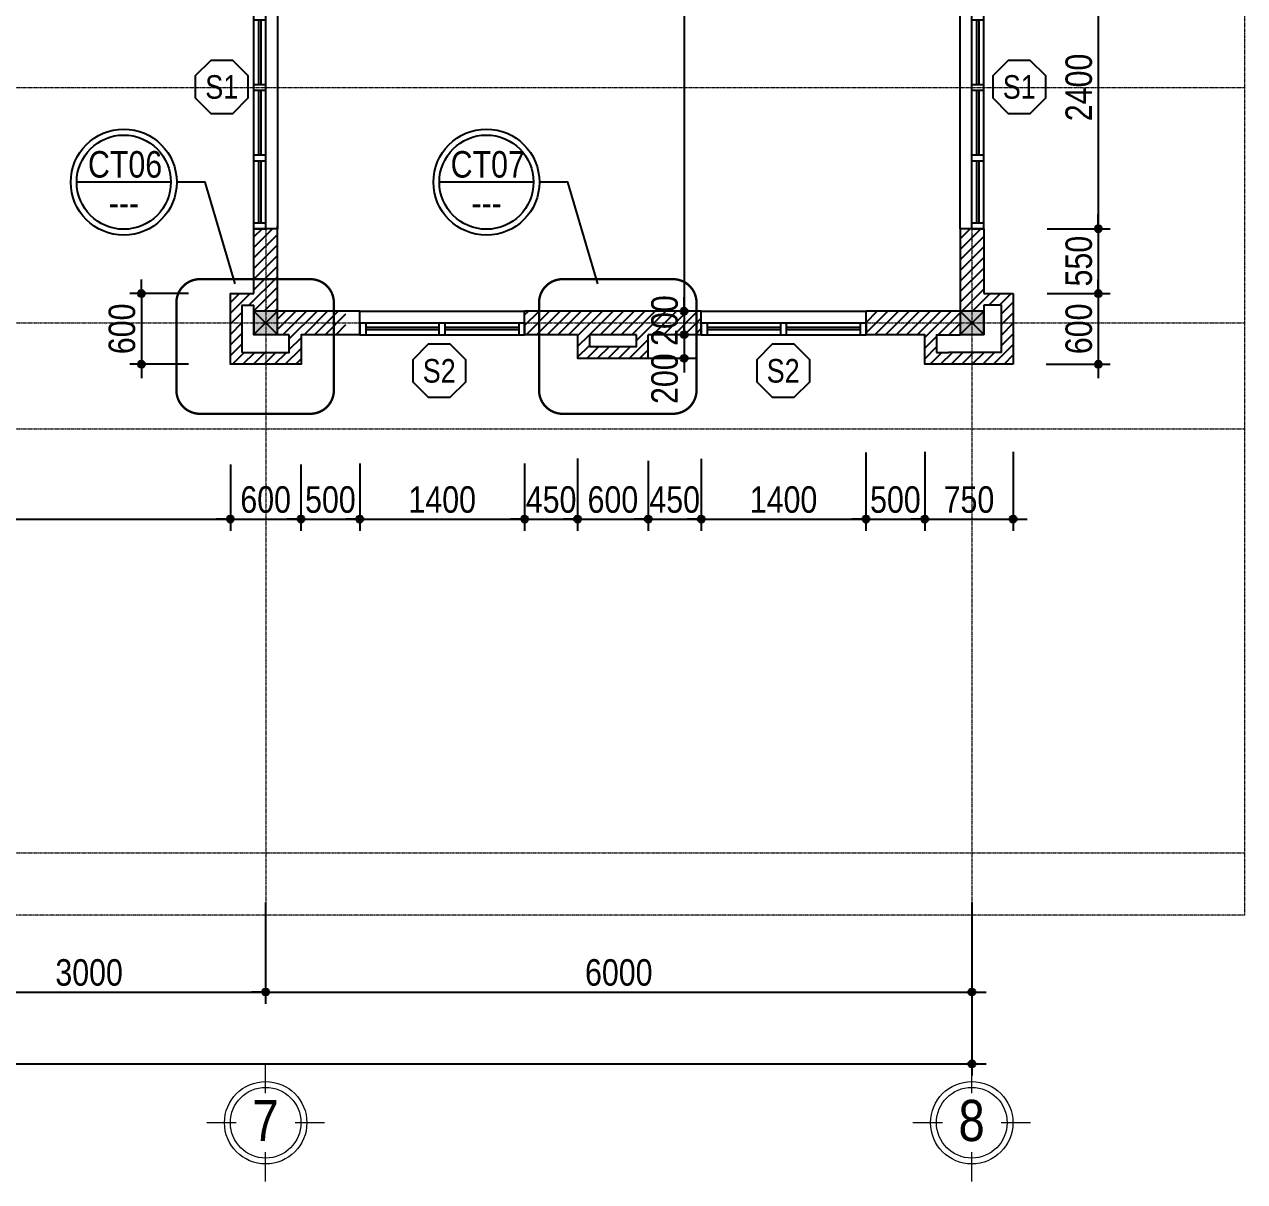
# Model space of a CAD drawing. Header units: millimetres. Extents: x 159 to 40204, y 182 to 23522.
# Drawn here: x 29837 to 40204, y 182 to 10009 of the extents above; entities that cross this region are included whole.
import ezdxf
from ezdxf.enums import TextEntityAlignment as Align

# ---------------------------------------------------------------- set-up
doc = ezdxf.new("R2010")
doc.units = ezdxf.units.MM
doc.linetypes.add('ACAD_ISO10W100', pattern=[18, 12, -3, 0, -3])
doc.linetypes.add('DASHED2', pattern=[0.375, 0.25, -0.125])
for name, color, linetype in [('009', 251, 'Continuous'), ('daucat', 220, 'Continuous'), ('DIM', 1, 'Continuous'), ('DOOR', 20, 'Continuous'), ('MEDIUM', 2, 'Continuous'), ('TAGS', 60, 'Continuous'), ('TEXT', 7, 'Continuous'), ('TUONG', 131, 'Continuous'), ('WALL', 4, 'Continuous')]:
    doc.layers.add(name, color=color, linetype=linetype)
for name, color, linetype, lineweight in [('NET-THAY', 2, 'Continuous', 13), ('TEN TRUC', 3, 'Continuous', 18), ('TRUC', 24, 'Continuous', 0)]:
    doc.layers.add(name, color=color, linetype=linetype, lineweight=lineweight)
doc.styles.add('HEL-CONDENSE', font='')
doc.styles.add('VNI-HELVE-CONDENSEN', font='')
doc.styles.get('HEL-CONDENSE').set_extended_font_data('VNI-Helve-Condense')
doc.styles.get('VNI-HELVE-CONDENSEN').set_extended_font_data('VNI-Helve-Condense')
doc.dimstyles.new('D100', dxfattribs={"dimtxt": 225, "dimasz": 1.2, "dimexe": 100, "dimexo": 0, "dimgap": 50, "dimtad": 1, "dimdec": 0, "dimzin": 13, "dimdsep": 46, "dimtxsty": 'HEL-CONDENSE', "dimblk": 'D50', "dimcen": 0, "dimclrd": 1, "dimclre": 1, "dimclrt": 7, "dimadec": 0, "dimazin": 0, "dimtfac": 1, "dimtdec": 0, "dimtmove": 0, "dimatfit": 3, "dimldrblk": 'D50', "dimfxl": 1, "dimtolj": 1, "dimtzin": 13, "dimarcsym": 0})

# ---------------------------------------------------------------- blocks, each defined once
blk = doc.blocks.new('s11')
at = {"layer": 'DOOR'}
for p, q in [((0, 0), (0, -100)), ((1400, 0), (0, 0)), ((50, 0), (50, -100)), ((1350, 0), (1350, -100)), ((1400, 0), (1400, -100)), ((1400, -100), (0, -100))]:
    blk.add_line(p, q, dxfattribs=at)
at = {"layer": 'DOOR', "linetype": 'ByBlock', "lineweight": -2}
for p, q in [((675, -100), (675, 0)), ((725, -100), (725, 0))]:
    blk.add_line(p, q, dxfattribs=at)
at = {"layer": 'DOOR', "color": 251}
for p, q in [((50, -40), (675, -40)), ((50, -60), (675, -60)), ((725, -40), (1350, -40)), ((725, -60), (1350, -60))]:
    blk.add_line(p, q, dxfattribs=at)
blk = doc.blocks.new('A$C1CA434F2')
at = {"layer": 'DOOR'}
for p, q in [((-289, -309), (-289, -409)), ((-289, -309), (2111, -309)), ((-239, -309), (-239, -409)), ((886, -309), (886, -409)), ((936, -309), (936, -409)), ((1486, -309), (1486, -409)), ((1536, -309), (1536, -409)), ((2061, -309), (2061, -409)), ((2111, -309), (2111, -409)), ((-289, -409), (2111, -409))]:
    blk.add_line(p, q, dxfattribs=at)
at = {"layer": 'DOOR', "linetype": 'ByBlock', "lineweight": -2}
for p, q in [((285, -409), (285, -309)), ((335, -409), (335, -309))]:
    blk.add_line(p, q, dxfattribs=at)
at = {"layer": 'DOOR', "color": 251}
for p, q in [((285, -349), (-239, -349)), ((285, -369), (-239, -369)), ((886, -349), (335, -349)), ((886, -369), (335, -369)), ((1486, -349), (936, -349)), ((1486, -369), (936, -369)), ((2061, -349), (1536, -349)), ((2061, -369), (1536, -369))]:
    blk.add_line(p, q, dxfattribs=at)
blk = doc.blocks.new('D50')
at = {"layer": 'DIM'}
blk.add_hatch(color=256, dxfattribs=at).paths.add_polyline_path([(25, 0, 1), (-25, 0, 1)])
blk.add_line((25, 0), (100, 0), dxfattribs=at)
blk.add_circle((0, 0), 25, dxfattribs=at)
blk = doc.blocks.new('*D453')
at = {"layer": 'DEFPOINTS', "color": 0, "transparency": 16777216}
for p in [(28887, 2553), (31887, 2553), (31887, 1792)]:
    blk.add_point(p, dxfattribs=at)
at = {"layer": 'DIM', "color": 1, "lineweight": -2, "transparency": 16777216}
for p, q in [((28887, 2553), (28887, 1692)), ((31887, 2553), (31887, 1692)), ((28889, 1792), (31886, 1792))]:
    blk.add_line(p, q, dxfattribs=at)
at = {"layer": 'DIM', "color": 1, "lineweight": -2, "transparency": 16777216, "xscale": 1.199999999999999, "yscale": 1.199999999999999, "zscale": 1.199999999999999, "rotation": 180}
blk.add_blockref('D50', (28887, 1792), dxfattribs=at)
at = {"layer": 'DIM', "color": 1, "lineweight": -2, "transparency": 16777216, "xscale": 1.199999999999999, "yscale": 1.199999999999999, "zscale": 1.199999999999999}
blk.add_blockref('D50', (31887, 1792), dxfattribs=at)
at = {"layer": 'DIM', "color": 7, "transparency": 16777216, "insert": (30387, 1957), "char_height": 225, "attachment_point": 5, "style": 'HEL-CONDENSE'}
blk.add_mtext('\\A1;3000', dxfattribs=at)
blk = doc.blocks.new('*D439')
at = {"layer": 'DEFPOINTS', "color": 0, "transparency": 16777216}
for p in [(31887, 2553), (37887, 2553), (37887, 1792)]:
    blk.add_point(p, dxfattribs=at)
at = {"layer": 'DIM', "color": 1, "lineweight": -2, "transparency": 16777216}
for p, q in [((31887, 2553), (31887, 1692)), ((37887, 2553), (37887, 1692)), ((31889, 1792), (37886, 1792))]:
    blk.add_line(p, q, dxfattribs=at)
at = {"layer": 'DIM', "color": 1, "lineweight": -2, "transparency": 16777216, "xscale": 1.199999999999999, "yscale": 1.199999999999999, "zscale": 1.199999999999999, "rotation": 180}
blk.add_blockref('D50', (31887, 1792), dxfattribs=at)
at = {"layer": 'DIM', "color": 1, "lineweight": -2, "transparency": 16777216, "xscale": 1.199999999999999, "yscale": 1.199999999999999, "zscale": 1.199999999999999}
blk.add_blockref('D50', (37887, 1792), dxfattribs=at)
at = {"layer": 'DIM', "color": 7, "transparency": 16777216, "insert": (34887, 1957), "char_height": 225, "attachment_point": 5, "style": 'HEL-CONDENSE'}
blk.add_mtext('\\A1;6000', dxfattribs=at)
blk = doc.blocks.new('*D440')
at = {"layer": 'DEFPOINTS', "color": 0, "transparency": 16777216}
for p in [(4887, 2553), (37887, 2553), (37887, 1182)]:
    blk.add_point(p, dxfattribs=at)
at = {"layer": 'DIM', "color": 1, "lineweight": -2, "transparency": 16777216}
for p, q in [((4887, 2553), (4887, 1082)), ((37887, 2553), (37887, 1082)), ((4889, 1182), (37886, 1182))]:
    blk.add_line(p, q, dxfattribs=at)
at = {"layer": 'DIM', "color": 1, "lineweight": -2, "transparency": 16777216, "xscale": 1.199999999999999, "yscale": 1.199999999999999, "zscale": 1.199999999999999, "rotation": 180}
blk.add_blockref('D50', (4887, 1182), dxfattribs=at)
at = {"layer": 'DIM', "color": 1, "lineweight": -2, "transparency": 16777216, "xscale": 1.199999999999999, "yscale": 1.199999999999999, "zscale": 1.199999999999999}
blk.add_blockref('D50', (37887, 1182), dxfattribs=at)
at = {"layer": 'DIM', "color": 7, "transparency": 16777216, "insert": (21387, 1347), "char_height": 225, "attachment_point": 5, "style": 'HEL-CONDENSE'}
blk.add_mtext('\\A1;33000', dxfattribs=at)
blk = doc.blocks.new('A$C206177D3')
at = {"layer": 'TEN TRUC', "ltscale": 1000}
for p, q in [((-37, 240), (-37, 490)), ((-287, -10), (-537, -10)), ((463, -10), (213, -10)), ((-37, -510), (-37, -260))]:
    blk.add_line(p, q, dxfattribs=at)
blk.add_circle((-37, -10), 350, dxfattribs=at)
at = {"layer": 'TEN TRUC', "color": 254, "ltscale": 1000}
blk.add_circle((-37, -10), 300, dxfattribs=at)
blk = doc.blocks.new('A$C225A2996')
at = {"layer": 'WALL'}
blk.add_hatch(color=4, dxfattribs=at).paths.add_polyline_path([(531, 82), (731, 82), (731, 282), (531, 282)])
at = {"layer": 'WALL', "color": 4}
for p, q in [((531, 282), (731, 82)), ((531, 82), (731, 282))]:
    blk.add_line(p, q, dxfattribs=at)
blk.add_lwpolyline([(531, 82), (731, 82), (731, 282), (531, 282)], close=True, dxfattribs=at)
blk = doc.blocks.new('KH-CUADI')
at = {"layer": 'TAGS'}
blk.add_lwpolyline([(-124, 300), (-300, 124), (-300, -124), (-124, -300), (124, -300), (300, -124), (300, 124), (124, 300)], close=True, dxfattribs=at)
at = {"layer": 'TAGS', "style": 'VNI-HELVE-CONDENSEN'}
blk.add_attdef('D', text='', height=300, dxfattribs=at).set_placement((0, 0), align=Align.MIDDLE)
blk = doc.blocks.new('*D391')
at = {"layer": 'DEFPOINTS', "color": 0, "transparency": 16777216}
for p in [(38478, 10674), (38525, 8274), (38961, 8274)]:
    blk.add_point(p, dxfattribs=at)
at = {"layer": 'DIM', "color": 1, "lineweight": -2, "transparency": 16777216}
for p, q in [((38478, 10674), (39061, 10674)), ((38961, 10673), (38961, 8276)), ((38525, 8274), (39061, 8274))]:
    blk.add_line(p, q, dxfattribs=at)
at = {"layer": 'DIM', "color": 1, "lineweight": -2, "transparency": 16777216, "xscale": 1.199999999999999, "yscale": 1.199999999999999, "zscale": 1.199999999999999}
for p, rotation in [((38961, 10674), 90), ((38961, 8274), 270)]:
    blk.add_blockref('D50', p, dxfattribs=dict(at, rotation=rotation))
at = {"layer": 'DIM', "color": 7, "transparency": 16777216, "insert": (38796, 9474), "char_height": 225, "attachment_point": 5, "rotation": 90, "style": 'HEL-CONDENSE'}
blk.add_mtext('\\A1;2400', dxfattribs=at)
blk = doc.blocks.new('*D392')
at = {"layer": 'DEFPOINTS', "color": 0, "transparency": 16777216}
for p in [(38525, 8274), (38525, 7724), (38961, 7724)]:
    blk.add_point(p, dxfattribs=at)
at = {"layer": 'DIM', "color": 1, "lineweight": -2, "transparency": 16777216}
for p, q in [((38525, 8274), (39061, 8274)), ((38961, 8273), (38961, 7726)), ((38525, 7724), (39061, 7724))]:
    blk.add_line(p, q, dxfattribs=at)
at = {"layer": 'DIM', "color": 1, "lineweight": -2, "transparency": 16777216, "xscale": 1.199999999999999, "yscale": 1.199999999999999, "zscale": 1.199999999999999}
for p, rotation in [((38961, 8274), 90), ((38961, 7724), 270)]:
    blk.add_blockref('D50', p, dxfattribs=dict(at, rotation=rotation))
at = {"layer": 'DIM', "color": 7, "transparency": 16777216, "insert": (38796, 7999), "char_height": 225, "attachment_point": 5, "rotation": 90, "style": 'HEL-CONDENSE'}
blk.add_mtext('\\A1;550', dxfattribs=at)
blk = doc.blocks.new('*D393')
at = {"layer": 'DEFPOINTS', "color": 0, "transparency": 16777216}
for p in [(38525, 7724), (38517, 7124), (38961, 7124)]:
    blk.add_point(p, dxfattribs=at)
at = {"layer": 'DIM', "color": 1, "lineweight": -2, "transparency": 16777216}
for p, q in [((38525, 7724), (39061, 7724)), ((38961, 7723), (38961, 7126)), ((38517, 7124), (39061, 7124))]:
    blk.add_line(p, q, dxfattribs=at)
at = {"layer": 'DIM', "color": 1, "lineweight": -2, "transparency": 16777216, "xscale": 1.199999999999999, "yscale": 1.199999999999999, "zscale": 1.199999999999999}
for p, rotation in [((38961, 7724), 90), ((38961, 7124), 270)]:
    blk.add_blockref('D50', p, dxfattribs=dict(at, rotation=rotation))
at = {"layer": 'DIM', "color": 7, "transparency": 16777216, "insert": (38796, 7424), "char_height": 225, "attachment_point": 5, "rotation": 90, "style": 'HEL-CONDENSE'}
blk.add_mtext('\\A1;600', dxfattribs=at)
blk = doc.blocks.new('*D394')
at = {"layer": 'DEFPOINTS', "color": 0, "transparency": 16777216}
for p in [(31587, 6273), (32187, 6273), (32187, 5808)]:
    blk.add_point(p, dxfattribs=at)
at = {"layer": 'DIM', "color": 1, "lineweight": -2, "transparency": 16777216}
for p, q in [((31587, 6273), (31587, 5708)), ((32187, 6273), (32187, 5708)), ((31589, 5808), (32186, 5808))]:
    blk.add_line(p, q, dxfattribs=at)
at = {"layer": 'DIM', "color": 1, "lineweight": -2, "transparency": 16777216, "xscale": 1.199999999999999, "yscale": 1.199999999999999, "zscale": 1.199999999999999, "rotation": 180}
blk.add_blockref('D50', (31587, 5808), dxfattribs=at)
at = {"layer": 'DIM', "color": 1, "lineweight": -2, "transparency": 16777216, "xscale": 1.199999999999999, "yscale": 1.199999999999999, "zscale": 1.199999999999999}
blk.add_blockref('D50', (32187, 5808), dxfattribs=at)
at = {"layer": 'DIM', "color": 7, "transparency": 16777216, "insert": (31887, 5973), "char_height": 225, "attachment_point": 5, "style": 'HEL-CONDENSE'}
blk.add_mtext('\\A1;600', dxfattribs=at)
blk = doc.blocks.new('*D395')
at = {"layer": 'DEFPOINTS', "color": 0, "transparency": 16777216}
for p in [(32187, 6273), (32687, 6280), (32687, 5808)]:
    blk.add_point(p, dxfattribs=at)
at = {"layer": 'DIM', "color": 1, "lineweight": -2, "transparency": 16777216}
for p, q in [((32187, 6273), (32187, 5708)), ((32687, 6280), (32687, 5708)), ((32189, 5808), (32686, 5808))]:
    blk.add_line(p, q, dxfattribs=at)
at = {"layer": 'DIM', "color": 1, "lineweight": -2, "transparency": 16777216, "xscale": 1.199999999999999, "yscale": 1.199999999999999, "zscale": 1.199999999999999, "rotation": 180}
blk.add_blockref('D50', (32187, 5808), dxfattribs=at)
at = {"layer": 'DIM', "color": 1, "lineweight": -2, "transparency": 16777216, "xscale": 1.199999999999999, "yscale": 1.199999999999999, "zscale": 1.199999999999999}
blk.add_blockref('D50', (32687, 5808), dxfattribs=at)
at = {"layer": 'DIM', "color": 7, "transparency": 16777216, "insert": (32437, 5973), "char_height": 225, "attachment_point": 5, "style": 'HEL-CONDENSE'}
blk.add_mtext('\\A1;500', dxfattribs=at)
blk = doc.blocks.new('*D396')
at = {"layer": 'DEFPOINTS', "color": 0, "transparency": 16777216}
for p in [(32687, 6280), (34087, 6280), (34087, 5808)]:
    blk.add_point(p, dxfattribs=at)
at = {"layer": 'DIM', "color": 1, "lineweight": -2, "transparency": 16777216}
for p, q in [((32687, 6280), (32687, 5708)), ((34087, 6280), (34087, 5708)), ((32689, 5808), (34086, 5808))]:
    blk.add_line(p, q, dxfattribs=at)
at = {"layer": 'DIM', "color": 1, "lineweight": -2, "transparency": 16777216, "xscale": 1.199999999999999, "yscale": 1.199999999999999, "zscale": 1.199999999999999, "rotation": 180}
blk.add_blockref('D50', (32687, 5808), dxfattribs=at)
at = {"layer": 'DIM', "color": 1, "lineweight": -2, "transparency": 16777216, "xscale": 1.199999999999999, "yscale": 1.199999999999999, "zscale": 1.199999999999999}
blk.add_blockref('D50', (34087, 5808), dxfattribs=at)
at = {"layer": 'DIM', "color": 7, "transparency": 16777216, "insert": (33387, 5973), "char_height": 225, "attachment_point": 5, "style": 'HEL-CONDENSE'}
blk.add_mtext('\\A1;1400', dxfattribs=at)
blk = doc.blocks.new('*D397')
at = {"layer": 'DEFPOINTS', "color": 0, "transparency": 16777216}
for p in [(34087, 6280), (34537, 6323), (34537, 5808)]:
    blk.add_point(p, dxfattribs=at)
at = {"layer": 'DIM', "color": 1, "lineweight": -2, "transparency": 16777216}
for p, q in [((34087, 6280), (34087, 5708)), ((34537, 6323), (34537, 5708)), ((34089, 5808), (34536, 5808))]:
    blk.add_line(p, q, dxfattribs=at)
at = {"layer": 'DIM', "color": 1, "lineweight": -2, "transparency": 16777216, "xscale": 1.199999999999999, "yscale": 1.199999999999999, "zscale": 1.199999999999999, "rotation": 180}
blk.add_blockref('D50', (34087, 5808), dxfattribs=at)
at = {"layer": 'DIM', "color": 1, "lineweight": -2, "transparency": 16777216, "xscale": 1.199999999999999, "yscale": 1.199999999999999, "zscale": 1.199999999999999}
blk.add_blockref('D50', (34537, 5808), dxfattribs=at)
at = {"layer": 'DIM', "color": 7, "transparency": 16777216, "insert": (34312, 5973), "char_height": 225, "attachment_point": 5, "style": 'HEL-CONDENSE'}
blk.add_mtext('\\A1;450', dxfattribs=at)
blk = doc.blocks.new('*D398')
at = {"layer": 'DEFPOINTS', "color": 0, "transparency": 16777216}
for p in [(34537, 6323), (35137, 6302), (35137, 5808)]:
    blk.add_point(p, dxfattribs=at)
at = {"layer": 'DIM', "color": 1, "lineweight": -2, "transparency": 16777216}
for p, q in [((34537, 6323), (34537, 5708)), ((35137, 6302), (35137, 5708)), ((34539, 5808), (35136, 5808))]:
    blk.add_line(p, q, dxfattribs=at)
at = {"layer": 'DIM', "color": 1, "lineweight": -2, "transparency": 16777216, "xscale": 1.199999999999999, "yscale": 1.199999999999999, "zscale": 1.199999999999999, "rotation": 180}
blk.add_blockref('D50', (34537, 5808), dxfattribs=at)
at = {"layer": 'DIM', "color": 1, "lineweight": -2, "transparency": 16777216, "xscale": 1.199999999999999, "yscale": 1.199999999999999, "zscale": 1.199999999999999}
blk.add_blockref('D50', (35137, 5808), dxfattribs=at)
at = {"layer": 'DIM', "color": 7, "transparency": 16777216, "insert": (34837, 5973), "char_height": 225, "attachment_point": 5, "style": 'HEL-CONDENSE'}
blk.add_mtext('\\A1;600', dxfattribs=at)
blk = doc.blocks.new('*D399')
at = {"layer": 'DEFPOINTS', "color": 0, "transparency": 16777216}
for p in [(35137, 6302), (35587, 6320), (35587, 5808)]:
    blk.add_point(p, dxfattribs=at)
at = {"layer": 'DIM', "color": 1, "lineweight": -2, "transparency": 16777216}
for p, q in [((35137, 6302), (35137, 5708)), ((35587, 6320), (35587, 5708)), ((35139, 5808), (35586, 5808))]:
    blk.add_line(p, q, dxfattribs=at)
at = {"layer": 'DIM', "color": 1, "lineweight": -2, "transparency": 16777216, "xscale": 1.199999999999999, "yscale": 1.199999999999999, "zscale": 1.199999999999999, "rotation": 180}
blk.add_blockref('D50', (35137, 5808), dxfattribs=at)
at = {"layer": 'DIM', "color": 1, "lineweight": -2, "transparency": 16777216, "xscale": 1.199999999999999, "yscale": 1.199999999999999, "zscale": 1.199999999999999}
blk.add_blockref('D50', (35587, 5808), dxfattribs=at)
at = {"layer": 'DIM', "color": 7, "transparency": 16777216, "insert": (35362, 5973), "char_height": 225, "attachment_point": 5, "style": 'HEL-CONDENSE'}
blk.add_mtext('\\A1;450', dxfattribs=at)
blk = doc.blocks.new('*D400')
at = {"layer": 'DEFPOINTS', "color": 0, "transparency": 16777216}
for p in [(36987, 6373), (35587, 6320), (36987, 5808)]:
    blk.add_point(p, dxfattribs=at)
at = {"layer": 'DIM', "color": 1, "lineweight": -2, "transparency": 16777216}
for p, q in [((36987, 6373), (36987, 5708)), ((35587, 6320), (35587, 5708)), ((35589, 5808), (36986, 5808))]:
    blk.add_line(p, q, dxfattribs=at)
at = {"layer": 'DIM', "color": 1, "lineweight": -2, "transparency": 16777216, "xscale": 1.199999999999999, "yscale": 1.199999999999999, "zscale": 1.199999999999999, "rotation": 180}
blk.add_blockref('D50', (35587, 5808), dxfattribs=at)
at = {"layer": 'DIM', "color": 1, "lineweight": -2, "transparency": 16777216, "xscale": 1.199999999999999, "yscale": 1.199999999999999, "zscale": 1.199999999999999}
blk.add_blockref('D50', (36987, 5808), dxfattribs=at)
at = {"layer": 'DIM', "color": 7, "transparency": 16777216, "insert": (36287, 5973), "char_height": 225, "attachment_point": 5, "style": 'HEL-CONDENSE'}
blk.add_mtext('\\A1;1400', dxfattribs=at)
blk = doc.blocks.new('*D401')
at = {"layer": 'DEFPOINTS', "color": 0, "transparency": 16777216}
for p in [(36987, 6373), (37487, 6380), (37487, 5808)]:
    blk.add_point(p, dxfattribs=at)
at = {"layer": 'DIM', "color": 1, "lineweight": -2, "transparency": 16777216}
for p, q in [((36987, 6373), (36987, 5708)), ((37487, 6380), (37487, 5708)), ((36989, 5808), (37486, 5808))]:
    blk.add_line(p, q, dxfattribs=at)
at = {"layer": 'DIM', "color": 1, "lineweight": -2, "transparency": 16777216, "xscale": 1.199999999999999, "yscale": 1.199999999999999, "zscale": 1.199999999999999, "rotation": 180}
blk.add_blockref('D50', (36987, 5808), dxfattribs=at)
at = {"layer": 'DIM', "color": 1, "lineweight": -2, "transparency": 16777216, "xscale": 1.199999999999999, "yscale": 1.199999999999999, "zscale": 1.199999999999999}
blk.add_blockref('D50', (37487, 5808), dxfattribs=at)
at = {"layer": 'DIM', "color": 7, "transparency": 16777216, "insert": (37237, 5973), "char_height": 225, "attachment_point": 5, "style": 'HEL-CONDENSE'}
blk.add_mtext('\\A1;500', dxfattribs=at)
blk = doc.blocks.new('*D402')
at = {"layer": 'DEFPOINTS', "color": 0, "transparency": 16777216}
for p in [(37487, 6380), (38237, 6380), (38237, 5808)]:
    blk.add_point(p, dxfattribs=at)
at = {"layer": 'DIM', "color": 1, "lineweight": -2, "transparency": 16777216}
for p, q in [((37487, 6380), (37487, 5708)), ((38237, 6380), (38237, 5708)), ((37489, 5808), (38236, 5808))]:
    blk.add_line(p, q, dxfattribs=at)
at = {"layer": 'DIM', "color": 1, "lineweight": -2, "transparency": 16777216, "xscale": 1.199999999999999, "yscale": 1.199999999999999, "zscale": 1.199999999999999, "rotation": 180}
blk.add_blockref('D50', (37487, 5808), dxfattribs=at)
at = {"layer": 'DIM', "color": 1, "lineweight": -2, "transparency": 16777216, "xscale": 1.199999999999999, "yscale": 1.199999999999999, "zscale": 1.199999999999999}
blk.add_blockref('D50', (38237, 5808), dxfattribs=at)
at = {"layer": 'DIM', "color": 7, "transparency": 16777216, "insert": (37862, 5973), "char_height": 225, "attachment_point": 5, "style": 'HEL-CONDENSE'}
blk.add_mtext('\\A1;750', dxfattribs=at)
blk = doc.blocks.new('*D243')
at = {"layer": 'DEFPOINTS', "color": 0, "transparency": 16777216}
for p in [(35914, 15474), (35442, 7574), (35587, 7574)]:
    blk.add_point(p, dxfattribs=at)
at = {"layer": 'DIM', "color": 1, "lineweight": -2, "transparency": 16777216}
for p, q in [((35914, 15474), (35342, 15474)), ((35442, 15473), (35442, 7576)), ((35587, 7574), (35342, 7574))]:
    blk.add_line(p, q, dxfattribs=at)
at = {"layer": 'DIM', "color": 1, "lineweight": -2, "transparency": 16777216, "xscale": 1.199999999999999, "yscale": 1.199999999999999, "zscale": 1.199999999999999}
for p, rotation in [((35442, 15474), 90), ((35442, 7574), 270)]:
    blk.add_blockref('D50', p, dxfattribs=dict(at, rotation=rotation))
at = {"layer": 'DIM', "color": 7, "transparency": 16777216, "insert": (35277, 11524), "char_height": 225, "attachment_point": 5, "rotation": 90, "style": 'HEL-CONDENSE'}
blk.add_mtext('\\A1;7900', dxfattribs=at)
blk = doc.blocks.new('*D244')
at = {"layer": 'DEFPOINTS', "color": 0, "transparency": 16777216}
for p in [(35587, 7574), (35442, 7374), (35587, 7374)]:
    blk.add_point(p, dxfattribs=at)
at = {"layer": 'DIM', "color": 1, "lineweight": -2, "transparency": 16777216}
for p, q in [((35587, 7574), (35342, 7574)), ((35442, 7573), (35442, 7376)), ((35587, 7374), (35342, 7374))]:
    blk.add_line(p, q, dxfattribs=at)
at = {"layer": 'DIM', "color": 1, "lineweight": -2, "transparency": 16777216, "xscale": 1.199999999999999, "yscale": 1.199999999999999, "zscale": 1.199999999999999}
for p, rotation in [((35442, 7574), 90), ((35442, 7374), 270)]:
    blk.add_blockref('D50', p, dxfattribs=dict(at, rotation=rotation))
at = {"layer": 'DIM', "color": 7, "transparency": 16777216, "insert": (35277, 7494), "char_height": 225, "attachment_point": 5, "rotation": 90, "style": 'HEL-CONDENSE'}
blk.add_mtext('\\A1;200', dxfattribs=at)
blk = doc.blocks.new('*D245')
at = {"layer": 'DEFPOINTS', "color": 0, "transparency": 16777216}
for p in [(35587, 7374), (35127, 7174), (35442, 7174)]:
    blk.add_point(p, dxfattribs=at)
at = {"layer": 'DIM', "color": 1, "lineweight": -2, "transparency": 16777216}
for p, q in [((35587, 7374), (35342, 7374)), ((35442, 7373), (35442, 7176)), ((35127, 7174), (35542, 7174))]:
    blk.add_line(p, q, dxfattribs=at)
at = {"layer": 'DIM', "color": 1, "lineweight": -2, "transparency": 16777216, "xscale": 1.199999999999999, "yscale": 1.199999999999999, "zscale": 1.199999999999999}
for p, rotation in [((35442, 7374), 90), ((35442, 7174), 270)]:
    blk.add_blockref('D50', p, dxfattribs=dict(at, rotation=rotation))
at = {"layer": 'DIM', "color": 7, "transparency": 16777216, "insert": (35277, 7001), "char_height": 225, "attachment_point": 5, "rotation": 90, "style": 'HEL-CONDENSE'}
blk.add_mtext('\\A1;200', dxfattribs=at)
blk = doc.blocks.new('A$C5F494123')
at = {"layer": 'TAGS', "color": 254, "ltscale": 1000}
blk.add_line((400, 0), (-400, 0), dxfattribs=at)
at = {"layer": 'TAGS', "ltscale": 1000}
blk.add_circle((0, 0), 450, dxfattribs=at)
at = {"layer": 'TAGS', "color": 254, "ltscale": 1000}
blk.add_circle((0, 0), 400, dxfattribs=at)
at = {"layer": 'TAGS', "ltscale": 1000, "style": 'VNI-HELVE-CONDENSEN'}
blk.add_attdef('A', (-84, 67), '', height=225, dxfattribs=at)
blk.add_attdef('A', text='', height=225, dxfattribs=at).set_placement((1, -62), align=Align.TOP_CENTER)
blk = doc.blocks.new('*D322')
at = {"layer": 'DEFPOINTS', "color": 0, "linetype": 'Continuous', "transparency": 16777216}
for p in [(23987, 5995), (31587, 5995), (31587, 5808)]:
    blk.add_point(p, dxfattribs=at)
at = {"layer": 'DIM', "color": 1, "linetype": 'Continuous', "lineweight": -2, "transparency": 16777216}
for p, q in [((23987, 5995), (23987, 5708)), ((31587, 5995), (31587, 5708)), ((23989, 5808), (31586, 5808))]:
    blk.add_line(p, q, dxfattribs=at)
at = {"layer": 'DIM', "color": 1, "linetype": 'Continuous', "lineweight": -2, "transparency": 16777216, "xscale": 1.199999999999999, "yscale": 1.199999999999999, "zscale": 1.199999999999999, "rotation": 180}
blk.add_blockref('D50', (23987, 5808), dxfattribs=at)
at = {"layer": 'DIM', "color": 1, "linetype": 'Continuous', "lineweight": -2, "transparency": 16777216, "xscale": 1.199999999999999, "yscale": 1.199999999999999, "zscale": 1.199999999999999}
blk.add_blockref('D50', (31587, 5808), dxfattribs=at)
at = {"layer": 'DIM', "color": 7, "linetype": 'Continuous', "transparency": 16777216, "insert": (27787, 5973), "char_height": 225, "attachment_point": 5, "style": 'HEL-CONDENSE'}
blk.add_mtext('\\A1;7600', dxfattribs=at)
blk = doc.blocks.new('*D340')
at = {"layer": '009', "color": 1, "lineweight": -2, "transparency": 16777216}
for p, q in [((31232, 7724), (30732, 7724)), ((30832, 7723), (30832, 7126)), ((31232, 7124), (30732, 7124))]:
    blk.add_line(p, q, dxfattribs=at)
at = {"layer": 'DEFPOINTS', "color": 0, "transparency": 16777216}
for p in [(31232, 7724), (30832, 7124), (31232, 7124)]:
    blk.add_point(p, dxfattribs=at)
at = {"layer": '009', "color": 1, "lineweight": -2, "transparency": 16777216, "xscale": 1.199999999999999, "yscale": 1.199999999999999, "zscale": 1.199999999999999}
for p, rotation in [((30832, 7724), 90), ((30832, 7124), 270)]:
    blk.add_blockref('D50', p, dxfattribs=dict(at, rotation=rotation))
at = {"layer": '009', "color": 7, "transparency": 16777216, "insert": (30667, 7424), "char_height": 225, "attachment_point": 5, "rotation": 90, "style": 'HEL-CONDENSE'}
blk.add_mtext('\\A1;600', dxfattribs=at)

msp = doc.modelspace()

# ---------------------------------------------------------------- hatches: boundary and pattern name
at = {"layer": '009'}
h = msp.add_hatch(dxfattribs=at)
h.set_pattern_fill('ANSI31', color=256, scale=20, style=0)
h.set_pattern_definition([(45, (-1294113.77, -362286.196), (-44.9012806, 44.9012806), [])])
h.paths.add_polyline_path([(31987.376, 8025.339), (31787.376, 8025.339), (31787.376, 7724.361), (31587.376, 7724.361), (31587.376, 7124.361), (32187.376, 7124.361), (32187.376, 7374.361), (32569.35, 7374.361), (32569.35, 7574.361), (31987.376, 7574.361), (31987.376, 7374.361), (32087.376, 7374.361), (32087.376, 7224.361), (31687.376, 7224.361), (31687.376, 7624.361), (31787.376, 7624.361), (31787.376, 7574.361), (31987.376, 7574.361)])
h.paths.add_polyline_path([(31987.376, 8025.339), (31987.376, 8274.361), (31787.376, 8274.361), (31787.376, 8025.339)])
h.paths.add_polyline_path([(34087.376, 7574.361), (34087.376, 7374.361), (34537.376, 7374.361), (34537.376, 7174.361), (35137.376, 7174.361), (35137.376, 7374.361), (35587.376, 7374.361), (35587.376, 7574.361)])
h.paths.add_polyline_path([(34637.376, 7374.361), (35037.376, 7374.361), (35037.376, 7274.361), (34637.376, 7274.361)], flags=16)
h.paths.add_polyline_path([(37487.376, 7374.361), (37487.376, 7124.361), (38237.376, 7124.361), (38237.376, 7724.361), (37987.376, 7724.361), (37987.376, 8274.361), (37787.376, 8274.361), (37787.376, 7574.361), (37987.376, 7574.361), (37987.376, 7624.361), (38137.376, 7624.361), (38137.376, 7224.361), (37687.376, 7224.361), (37587.376, 7224.361), (37587.376, 7374.361), (37787.376, 7374.361), (37787.376, 7574.361), (36987.376, 7574.361), (36987.376, 7374.361)])
h.paths.add_polyline_path([(35106.011, 7224.511), (35106.011, 7764.211), (35448.311, 7764.211), (35448.311, 7224.511)], flags=9)

# ---------------------------------------------------------------- linework, layer by layer
at = {"layer": 'daucat', "linetype": 'DASHED2', "ltscale": 500, "const_width": 20}
for points in [[(31328.448, 7845.841), (32266.594, 7845.841, -0.414213562), (32466.594, 7645.841), (32466.594, 6902.684, -0.414213562), (32266.594, 6702.684), (31328.448, 6702.684, -0.414213562), (31128.448, 6902.684), (31128.448, 7645.841, -0.414213562)], [(34409.536, 7845.841), (35347.682, 7845.841, -0.414213562), (35547.682, 7645.841), (35547.682, 6902.684, -0.414213562), (35347.682, 6702.684), (34409.536, 6702.684, -0.414213562), (34209.536, 6902.684), (34209.536, 7645.841, -0.414213562)]]:
    msp.add_lwpolyline(points, format="xyb", close=True, dxfattribs=at)
at = {"layer": 'MEDIUM'}
for p, q in [((31987.376, 10674.361), (31987.376, 8274.361)), ((37787.376, 8274.361), (37787.376, 10674.361)), ((32687.376, 7574.361), (34087.376, 7574.361)), ((35587.376, 7574.361), (36987.376, 7574.361))]:
    msp.add_line(p, q, dxfattribs=at)
at = {"layer": 'NET-THAY'}
msp.add_line((31987.376, 10674.361), (31987.376, 8274.361), dxfattribs=at)
at = {"layer": 'TEXT', "color": 7, "linetype": 'ByBlock'}
for points in [[(31628.465, 7806.631), (31372.901, 8669.794), (31131.557, 8669.794)], [(34709.553, 7806.631), (34453.989, 8669.794), (34212.645, 8669.794)]]:
    msp.add_lwpolyline(points, dxfattribs=at)
at = {"layer": 'TRUC', "linetype": 'ACAD_ISO10W100', "ltscale": 0.2}
msp.add_lwpolyline([(2433.392, 23521.617), (40203.704, 23521.617), (40203.704, 2444.588), (2433.392, 2444.588)], close=True, dxfattribs=at)
for points in [[(31887.376, 23521.617), (31887.376, 2444.588)], [(31887.376, 23521.617), (31887.376, 2444.588)], [(37887.376, 23521.617), (37887.376, 2444.588)], [(2433.392, 9474.361), (40203.704, 9474.361)], [(2433.392, 7474.361), (40203.704, 7474.361)], [(2433.392, 6574.361), (40203.704, 6574.361)], [(2433.392, 2974.361), (40203.704, 2974.361)]]:
    msp.add_lwpolyline(points, dxfattribs=at)
at = {"layer": 'TUONG'}
for p, q in [((31987.376, 8274.361), (31787.376, 8274.361)), ((37987.376, 8274.361), (37787.376, 8274.361)), ((37987.376, 8274.361), (37987.376, 7724.361)), ((37987.376, 7724.361), (38237.376, 7724.361)), ((38237.376, 7724.361), (38237.376, 7124.361)), ((32687.376, 7374.361), (32687.376, 7574.361)), ((34087.376, 7374.361), (34087.376, 7574.361)), ((35587.376, 7374.361), (35587.376, 7574.361)), ((36987.376, 7374.361), (36987.376, 7574.361)), ((37987.376, 7624.361), (37987.376, 7374.361)), ((37587.376, 7374.361), (37587.376, 7224.361)), ((38137.376, 7224.361), (37687.376, 7224.361))]:
    msp.add_line(p, q, dxfattribs=at)
at = {"layer": 'TUONG', "color": 4}
msp.add_line((37587.376, 7224.361), (37687.376, 7224.361), dxfattribs=at)
at = {"layer": 'TUONG'}
for points in [[(32687.376, 7574.361), (31987.376, 7574.361), (31987.376, 8299.361)], [(31787.376, 7724.361), (31787.376, 8274.361)], [(37787.376, 8274.361), (37787.376, 7549.361)], [(31587.376, 7124.361), (31587.376, 7724.361), (31787.376, 7724.361)], [(31687.376, 7224.361), (31687.376, 7624.361), (31787.376, 7624.361)], [(32087.376, 7374.361), (31787.376, 7374.361), (31787.376, 7374.361), (31787.376, 7624.361)], [(35587.376, 7574.361), (34087.376, 7574.361)], [(37787.376, 7574.361), (36987.376, 7574.361)], [(32687.376, 7374.361), (32187.376, 7374.361), (32187.376, 7124.361), (31587.376, 7124.361), (31587.376, 7124.361)], [(31687.376, 7224.361), (31687.376, 7224.361), (32087.376, 7224.361), (32087.376, 7374.361)], [(34537.376, 7374.361), (34087.376, 7374.361)], [(34537.376, 7374.361), (34537.376, 7174.361), (35137.376, 7174.361), (35137.376, 7374.361)], [(35037.376, 7374.361), (34637.376, 7374.361)], [(34637.376, 7374.361), (34637.376, 7274.361), (35037.376, 7274.361), (35037.376, 7374.361)], [(35587.376, 7374.361), (35137.376, 7374.361)], [(38237.376, 7124.361), (37487.376, 7124.361), (37487.376, 7374.361), (36987.376, 7374.361)]]:
    msp.add_lwpolyline(points, dxfattribs=at)
at = {"layer": 'TUONG', "color": 4}
for points in [[(38137.376, 7224.361), (38137.376, 7624.361), (37987.376, 7624.361)], [(37587.376, 7374.361), (37587.376, 7374.361), (37787.376, 7374.361)]]:
    msp.add_lwpolyline(points, dxfattribs=at)

# ---------------------------------------------------------------- block references
at = {"layer": 'DOOR', "rotation": 90}
for p in [(31478.092, 8563.456), (37578.092, 8563.456)]:
    msp.add_blockref('A$C1CA434F2', p, dxfattribs=at)
at = {"layer": 'DOOR', "xscale": -1}
for p in [(34087.376, 7474.361), (36987.376, 7474.361)]:
    msp.add_blockref('s11', p, dxfattribs=at)
at = {"layer": 'TAGS', "linetype": 'Continuous'}
ref = msp.add_blockref('KH-CUADI', (31513.956, 9478.434), dxfattribs=dict(at, xscale=0.75, yscale=0.75, zscale=0.75, rotation=180))
ref.add_attrib('D', 'S1', dxfattribs={"color": 7, "height": 200, "style": 'VNI-HELVE-CONDENSEN'}).set_placement((31513.956, 9478.434), align=Align.MIDDLE)
ref = msp.add_blockref('KH-CUADI', (38289.456, 9478.434), dxfattribs=dict(at, xscale=0.75, yscale=0.75, zscale=0.75, rotation=180))
ref.add_attrib('D', 'S1', dxfattribs={"color": 7, "height": 200, "style": 'VNI-HELVE-CONDENSEN'}).set_placement((38289.456, 9478.434), align=Align.MIDDLE)
at = {"layer": 'TAGS', "ltscale": 1000}
ref = msp.add_blockref('A$C5F494123', (30681.557, 8669.794), dxfattribs=at)
ref.add_attrib('A', '---', dxfattribs={"color": 7, "ltscale": 1000, "height": 225, "style": 'VNI-HELVE-CONDENSEN'}).set_placement((30682.703, 8608.106), align=Align.TOP_CENTER)
ref.add_attrib('A', 'CT06', (30377.565, 8708.39), dxfattribs={"color": 7, "ltscale": 1000, "height": 225, "style": 'VNI-HELVE-CONDENSEN'})
ref = msp.add_blockref('A$C5F494123', (33762.645, 8669.794), dxfattribs=at)
ref.add_attrib('A', '---', dxfattribs={"color": 7, "ltscale": 1000, "height": 225, "style": 'VNI-HELVE-CONDENSEN'}).set_placement((33763.791, 8608.106), align=Align.TOP_CENTER)
ref.add_attrib('A', 'CT07', (33458.653, 8708.39), dxfattribs={"color": 7, "ltscale": 1000, "height": 225, "style": 'VNI-HELVE-CONDENSEN'})
at = {"layer": 'TAGS', "linetype": 'Continuous'}
ref = msp.add_blockref('KH-CUADI', (33361.609, 7067.667), dxfattribs=dict(at, xscale=0.75, yscale=0.75, zscale=0.75, rotation=180))
ref.add_attrib('D', 'S2', dxfattribs={"color": 7, "height": 200, "style": 'VNI-HELVE-CONDENSEN'}).set_placement((33361.609, 7067.667), align=Align.MIDDLE)
ref = msp.add_blockref('KH-CUADI', (36283.751, 7067.667), dxfattribs=dict(at, xscale=0.75, yscale=0.75, zscale=0.75, rotation=180))
ref.add_attrib('D', 'S2', dxfattribs={"color": 7, "height": 200, "style": 'VNI-HELVE-CONDENSEN'}).set_placement((36283.751, 7067.667), align=Align.MIDDLE)
at = {"layer": 'TAGS', "ltscale": 1000}
ref = msp.add_blockref('A$C206177D3', (31923.998, 692.267), dxfattribs=at)
ref.add_attrib('A', '7', dxfattribs={"color": 7, "ltscale": 1000, "height": 350, "style": 'VNI-HELVE-CONDENSEN'}).set_placement((31885.694, 526.629), align=Align.CENTER)
ref = msp.add_blockref('A$C206177D3', (37922.798, 692.267), dxfattribs=at)
ref.add_attrib('A', '8', dxfattribs={"color": 7, "ltscale": 1000, "height": 350, "style": 'VNI-HELVE-CONDENSEN'}).set_placement((37884.494, 526.629), align=Align.CENTER)
at = {"layer": 'TUONG', "color": 4}
for p in [(31255.986, 7292.728), (37255.986, 7292.728)]:
    msp.add_blockref('A$C225A2996', p, dxfattribs=at)

# ---------------------------------------------------------------- dimensions: what is measured, and where the dimension line sits
at = {"layer": '009'}
dim = msp.add_linear_dim(base=(30831.542, 7124.361), p1=(31231.624, 7724.361), p2=(31231.624, 7124.361), angle=90, dimstyle='D100', dxfattribs=at)
dim.commit()
dim.dimension.update_dxf_attribs({"geometry": '*D340', "text_midpoint": (30666.642, 7424.361)})
at = {"layer": 'DIM'}
for base, p1, p2, angle, picture, middle in [((35442.061, 7574.361), (35913.975, 15474.361), (35587.376, 7574.361), 90, '*D243', (35277.161, 11524.361)), ((38961.065, 8274.361), (38478.354, 10674.361), (38525.31, 8274.361), 90, '*D391', (38796.165, 9474.361)), ((38961.065, 7724.361), (38525.31, 8274.361), (38525.31, 7724.361), 90, '*D392', (38796.165, 7999.361)), ((38961.065, 7124.361), (38525.31, 7724.361), (38517.14, 7124.361), 90, '*D393', (38796.165, 7424.361)), ((31887.376, 1791.623), (28887.376, 2553.227), (31887.376, 2553.227), 180, '*D453', (30387.376, 1956.523)), ((37887.376, 1791.623), (31887.376, 2553.227), (37887.376, 2553.227), 180, '*D439', (34887.376, 1956.523))]:
    dim = msp.add_linear_dim(base=base, p1=p1, p2=p2, angle=angle, dimstyle='D100', override={"dimtmove": 1}, dxfattribs=at)
    dim.commit()
    dim.dimension.update_dxf_attribs({"geometry": picture, "text_midpoint": middle})
for base, p1, p2, picture, middle in [((35442.061, 7374.361), (35587.376, 7574.361), (35587.376, 7374.361), '*D244', (35442.061, 7494.361)), ((35442.061, 7174.361), (35587.376, 7374.361), (35126.705, 7174.361), '*D245', (35442.061, 7000.591))]:
    dim = msp.add_linear_dim(base=base, p1=p1, p2=p2, angle=90, dimstyle='D100', override={"dimtmove": 1}, dxfattribs=at)
    dim.commit()
    dim.dimension.update_dxf_attribs({"geometry": picture, "text_midpoint": middle, "dimtype": 160})
for base, p1, p2, picture, middle in [((36987.376, 5807.83), (35587.376, 6320.187), (36987.376, 6373.448), '*D400', (36287.376, 5972.73)), ((38237.376, 5807.83), (37487.376, 6380.284), (38237.376, 6380.284), '*D402', (37862.376, 5972.73)), ((34087.376, 5807.83), (32687.376, 6279.959), (34087.376, 6279.959), '*D396', (33387.376, 5972.73)), ((35137.376, 5807.83), (34537.376, 6323.295), (35137.376, 6301.627), '*D398', (34837.376, 5972.73))]:
    dim = msp.add_linear_dim(base=base, p1=p1, p2=p2, dimstyle='D100', override={"dimtmove": 1}, dxfattribs=at)
    dim.commit()
    dim.dimension.update_dxf_attribs({"geometry": picture, "text_midpoint": middle})
for base, p1, p2, picture, middle in [((37487.376, 5807.83), (36987.376, 6373.448), (37487.376, 6380.284), '*D401', (37237.376, 5807.83)), ((32687.376, 5807.83), (32187.376, 6273.295), (32687.376, 6279.959), '*D395', (32437.376, 5807.83)), ((34537.376, 5807.83), (34087.376, 6279.959), (34537.376, 6323.295), '*D397', (34312.376, 5807.83)), ((35587.376, 5807.83), (35137.376, 6301.627), (35587.376, 6320.187), '*D399', (35362.376, 5807.83))]:
    dim = msp.add_linear_dim(base=base, p1=p1, p2=p2, dimstyle='D100', override={"dimtmove": 1}, dxfattribs=at)
    dim.commit()
    dim.dimension.update_dxf_attribs({"geometry": picture, "text_midpoint": middle, "dimtype": 160})
dim = msp.add_linear_dim(base=(32187.376, 5807.83), p1=(31587.376, 6273.295), p2=(32187.376, 6273.295), dimstyle='D100', dxfattribs=at)
dim.commit()
dim.dimension.update_dxf_attribs({"geometry": '*D394', "text_midpoint": (31887.376, 5972.73)})
at = {"layer": 'DIM', "linetype": 'Continuous'}
dim = msp.add_linear_dim(base=(31587.376, 5807.83), p1=(23987.376, 5995.424), p2=(31587.376, 5995.424), dimstyle='D100', dxfattribs=at)
dim.commit()
dim.dimension.update_dxf_attribs({"geometry": '*D322', "text_midpoint": (27787.376, 5972.73)})
at = {"layer": 'DIM'}
dim = msp.add_aligned_dim(p1=(4887.376, 2553.227), p2=(37887.376, 2553.227), distance=-1370.813, dimstyle='D100', dxfattribs=at)
dim.commit()
dim.dimension.update_dxf_attribs({"geometry": '*D440', "text_midpoint": (21387.376, 1347.314)})

doc.saveas('drawing.dxf')
